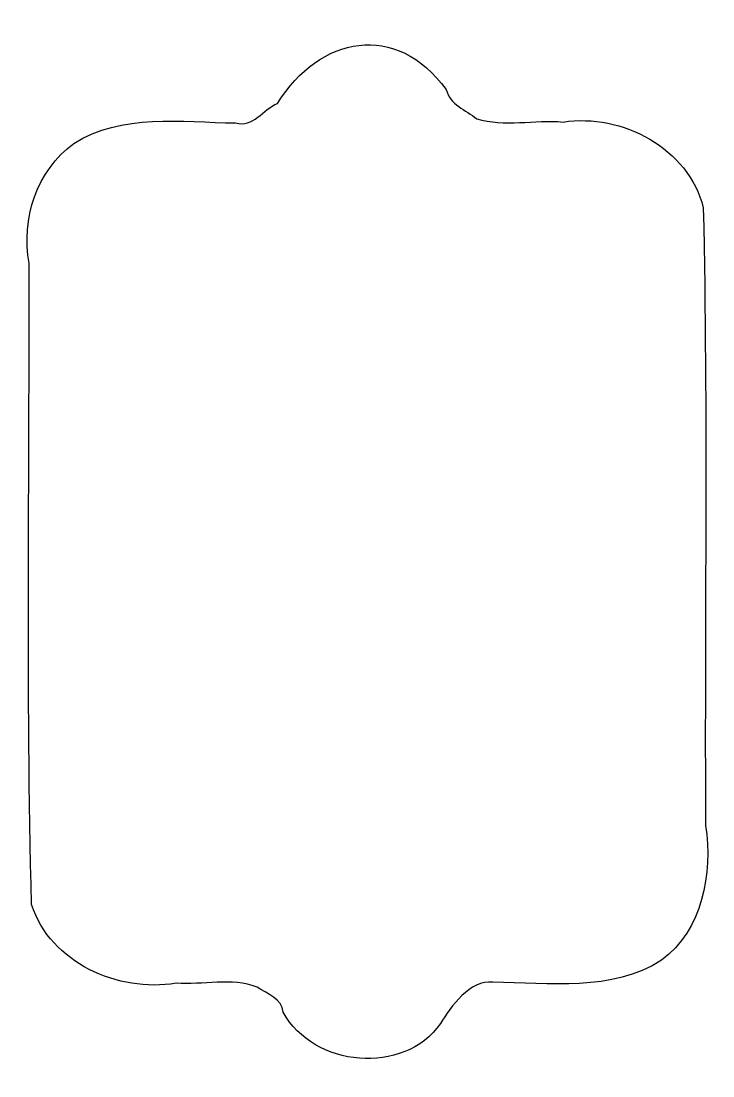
# Model space of a CAD drawing. Header units: centimetres. Extents: x -4.6 to 2.8, y -1.7 to 9.5.
import ezdxf

# ---------------------------------------------------------------- set-up
doc = ezdxf.new("R2010")
doc.units = ezdxf.units.CM
doc.header["$MEASUREMENT"] = 0
doc.layers.add('Layer 1', color=7, linetype='Continuous')

msp = doc.modelspace()

# ---------------------------------------------------------------- linework, layer by layer
at = {"layer": 'Layer 1', "color": 22}
msp.add_open_spline([(-1.85877, 8.65052), (-2.0135, 8.59081), (-2.11689, 8.38381), (-2.30608, 8.44258), (-2.30608, 8.44258), (-2.88134, 8.44829), (-3.52416, 8.54817), (-4.03331, 8.2214), (-4.03331, 8.2214), (-4.42937, 7.93682), (-4.59635, 7.41449), (-4.51194, 6.94313), (-4.51194, 6.94313), (-4.5034, 4.66098), (-4.54566, 2.37734), (-4.48476, 0.09621), (-4.48476, 0.09621), (-4.28151, -0.52606), (-3.56092, -0.8463), (-2.94191, -0.74302), (-2.94191, -0.74302), (-2.65562, -0.76583), (-2.34703, -0.67864), (-2.07705, -0.78519), (-2.07705, -0.78519), (-1.97149, -0.85749), (-1.81088, -0.90567), (-1.79676, -1.05225), (-1.79676, -1.05225), (-1.47641, -1.64364), (-0.51143, -1.73269), (-0.11748, -1.17379), (-0.11748, -1.17379), (-0.00801, -0.99351), (0.19579, -0.70387), (0.44062, -0.73309), (0.44062, -0.73309), (1.04047, -0.73654), (1.71097, -0.84024), (2.24061, -0.49662), (2.24061, -0.49662), (2.67911, -0.17482), (2.78995, 0.42752), (2.71097, 0.94205), (2.71097, 0.94205), (2.70042, 3.1402), (2.73756, 5.33928), (2.6871, 7.53679), (2.6871, 7.53679), (2.52829, 8.17178), (1.81866, 8.547), (1.19055, 8.45208), (1.19055, 8.45208), (0.88545, 8.4785), (0.56111, 8.39618), (0.26864, 8.48681), (0.26864, 8.48681), (0.15215, 8.58208), (-0.02008, 8.63484), (-0.05713, 8.79852), (-0.05713, 8.79852), (-0.5897, 9.52946), (-1.4106, 9.37438), (-1.85878, 8.65052), (-1.85878, 8.65052), (-1.85878, 8.65052), (-1.85877, 8.65052), (-1.85877, 8.65052)], degree=3, knots=[0, 0, 0, 0, 0.05555556, 0.05555556, 0.05555556, 0.05555556, 0.11111111, 0.11111111, 0.11111111, 0.11111111, 0.16666667, 0.16666667, 0.16666667, 0.16666667, 0.22222222, 0.22222222, 0.22222222, 0.22222222, 0.27777778, 0.27777778, 0.27777778, 0.27777778, 0.33333333, 0.33333333, 0.33333333, 0.33333333, 0.38888889, 0.38888889, 0.38888889, 0.38888889, 0.44444444, 0.44444444, 0.44444444, 0.44444444, 0.5, 0.5, 0.5, 0.5, 0.55555556, 0.55555556, 0.55555556, 0.55555556, 0.61111111, 0.61111111, 0.61111111, 0.61111111, 0.66666667, 0.66666667, 0.66666667, 0.66666667, 0.72222222, 0.72222222, 0.72222222, 0.72222222, 0.77777778, 0.77777778, 0.77777778, 0.77777778, 0.83333333, 0.83333333, 0.83333333, 0.83333333, 0.88888889, 0.88888889, 0.88888889, 0.88888889, 1, 1, 1, 1], dxfattribs=at)

doc.saveas('drawing.dxf')
